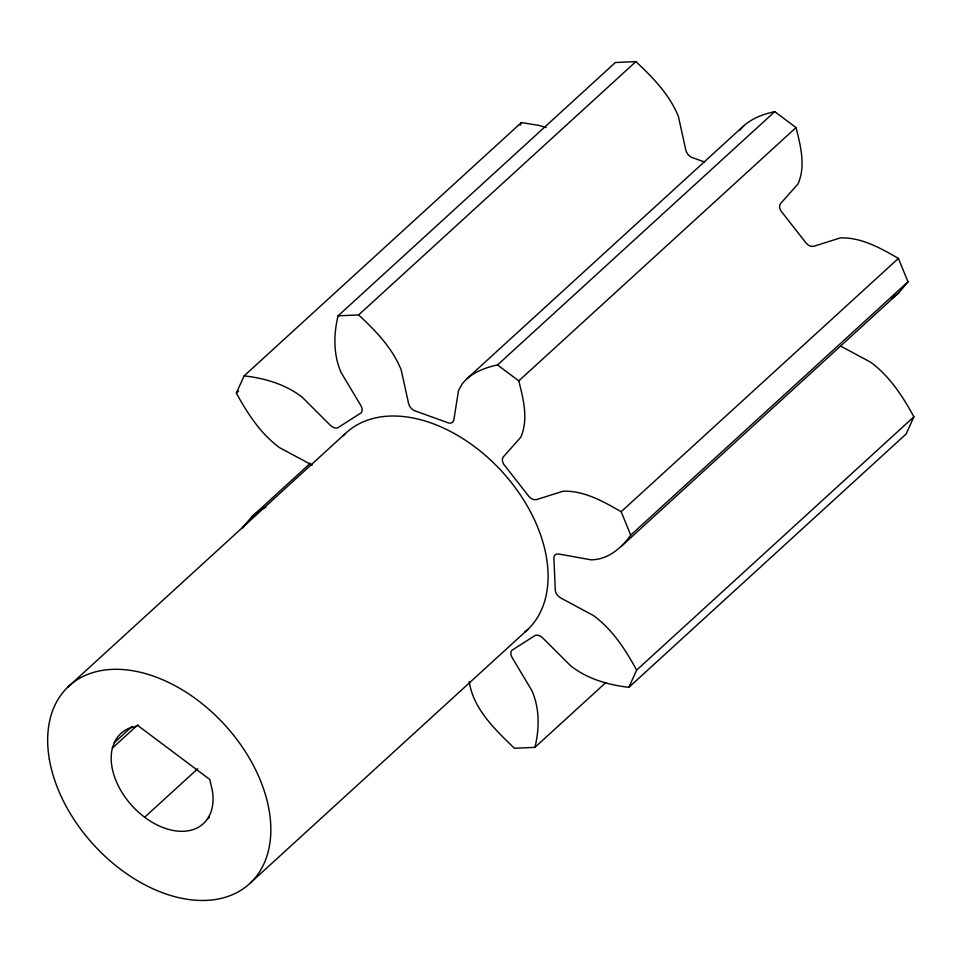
<?xml version="1.0" encoding="UTF-8"?>
<svg xmlns="http://www.w3.org/2000/svg" width="962" height="962" viewBox="0 0 962 962"><rect width="100%" height="100%" fill="white"/><g stroke="black" fill="none" stroke-linecap="round" stroke-linejoin="round"><path stroke-width="1.44" d="M704.617 162.025L693.71 158.093A7.876 5.231 47.6 0 1 685.846 150.216L678.438 116.618C669.708 94.781 652.801 77.405 635.894 61.616L615.367 62.506L338.119 315.813C333.489 334.367 333.297 354.762 341.101 372.51L360.858 405.579A7.876 5.231 47.6 0 1 359.584 413.852L339.285 426.827A7.876 5.231 47.6 0 1 330.219 425.168L302.296 397.318C285.726 384.343 264.778 378.174 244.12 375.877L236.351 393.073C247.462 413.444 260.606 433.742 279.569 447.643L312.169 465.151M469.24 681.565C473.292 709.247 495.346 729.713 514.369 748.256L534.896 747.378C539.514 728.811 539.718 708.417 531.914 690.668L512.145 657.599A7.876 5.231 47.6 0 1 513.431 649.326L533.73 636.351A7.876 5.231 47.6 0 1 542.796 638.01L570.719 665.86C587.277 678.835 608.237 685.004 628.895 687.301L906.132 433.994L913.9 416.799C902.789 396.428 889.646 376.142 870.682 362.229L840.692 346.128M112.398 748.063L114.274 742.7A61.099 40.548 47.6 0 1 129.413 728.162L137.963 725.625L209.776 779.461L212.289 790.283A61.099 40.548 47.6 0 1 209.969 814.429L207.275 819.167A61.099 40.548 47.6 0 1 144.649 817.243A61.099 40.548 47.6 0 1 112.398 748.063L137.843 724.819M520.165 125.216L521.368 122.571L539.057 125.433L546.175 127.513M628.895 687.301L636.652 670.105L913.9 416.799M338.119 315.813L358.646 314.923C375.565 330.712 392.46 348.088 401.19 369.925L408.597 403.523A7.876 5.231 47.6 0 0 416.462 411.399L446.452 422.198A7.876 5.231 47.6 0 0 453.872 419.829L458.513 390.572L462.193 383.814L466.618 378.992L743.866 125.685C752.549 118.073 763.624 114.045 774.759 111.64L796.031 127.585C800.564 145.599 805.94 166.089 798.015 183.922L780.567 203.595A7.876 5.231 47.6 0 0 782.635 213.071L804.749 241.318A7.876 5.231 47.6 0 0 813.948 246.236L840.283 237.927C861.351 237.109 880.711 248.292 898.424 258.393L907.972 281.818L630.723 535.125C621.644 548.099 607.587 559.86 590.993 559.812L558.91 554.028A7.876 5.231 47.6 0 0 553.968 559.559L555.242 588.708A7.876 5.231 47.6 0 0 560.846 598.027L593.434 615.536C612.397 629.437 625.553 649.735 636.652 670.105M907.972 281.818L898.592 293.013L621.356 546.32M310.437 463.167L251.659 516.859L242.292 528.054L244.504 526.022M739.441 130.507L743.866 125.685M244.12 375.877L521.368 122.571M236.351 393.073L238.576 391.041M358.646 314.923L635.894 61.616M67.905 687.06L345.154 433.754M466.618 378.992C475.312 371.38 486.375 367.352 497.522 364.947L774.759 111.64M114.274 742.7L131.962 726.538M630.723 535.125L621.175 511.7C603.463 501.587 584.102 490.416 563.035 491.233L536.7 499.543A7.876 5.231 47.6 0 1 527.501 494.624L505.399 466.378A7.876 5.231 47.6 0 1 503.33 456.902L520.767 437.229C528.703 419.396 523.316 398.905 518.783 380.88L796.031 127.585M144.649 817.243L197.727 768.746M207.275 819.167L209.488 817.147M621.175 511.7L898.424 258.393M250.613 882.731L527.861 629.425M534.896 747.378L605.868 682.527M251.659 516.859L259.704 510.449L265.981 507.082M891.702 298.509L898.592 293.013M497.522 364.947L518.783 380.88M343.121 435.81A133.862 88.829 47.6 0 1 501.346 470.863A133.862 88.829 47.6 0 1 524.627 632.311M49.339 759.222A133.862 88.829 47.6 0 0 230.916 895.321A133.862 88.829 47.6 0 0 197.535 700.144A133.862 88.829 47.6 0 0 49.339 759.222"/></g></svg>
